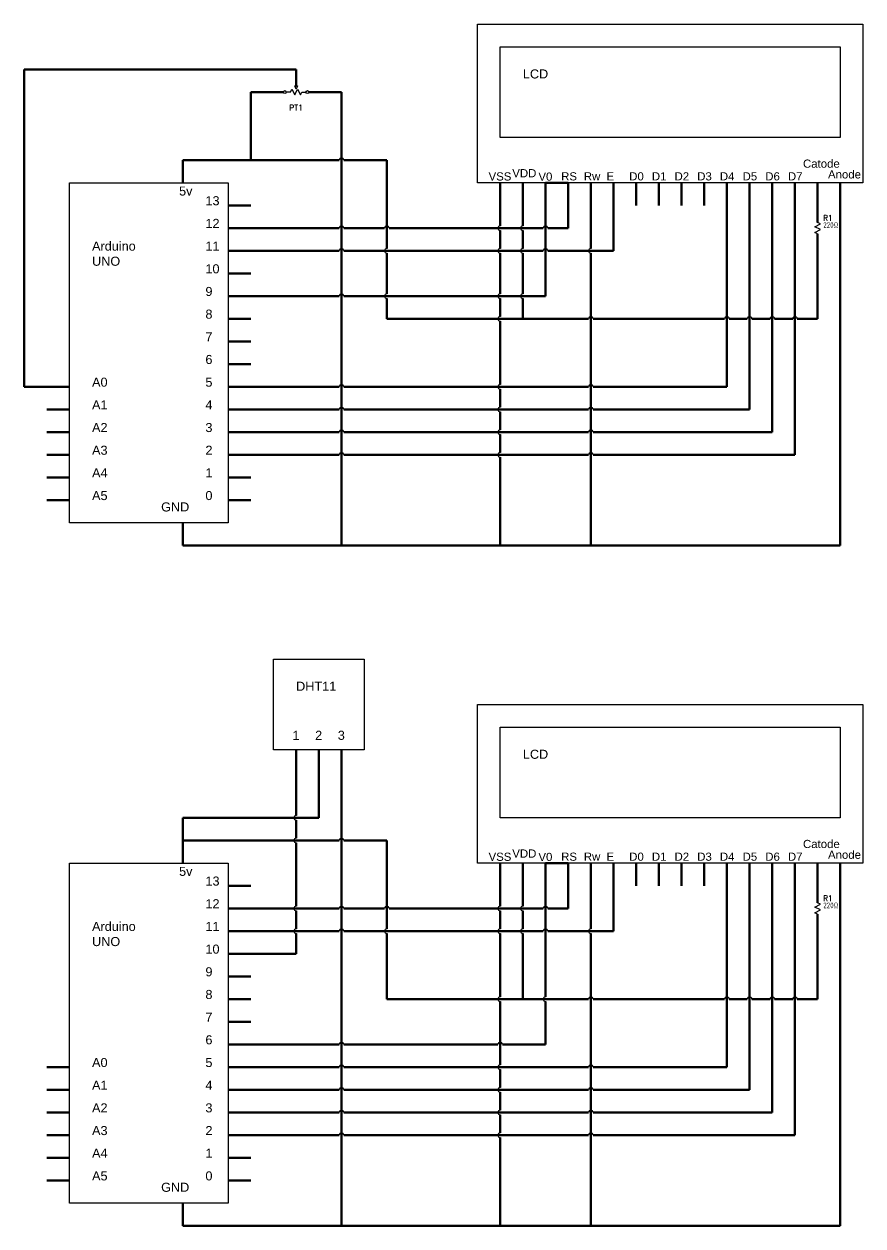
# Model space of a CAD drawing. Header units: inches. Extents: x -7.5 to 54, y 10 to 89.3.
# Drawn here: x 12.5 to 31, y 21.5 to 48 of the extents above; entities that cross this region are included whole.
import ezdxf
from ezdxf.enums import TextEntityAlignment as Align

# ---------------------------------------------------------------- set-up
doc = ezdxf.new("R2010")
doc.units = ezdxf.units.IN
doc.header["$MEASUREMENT"] = 0
for name, color, linetype in [('MISC', 7, 'Continuous'), ('SYMS', 7, 'Continuous'), ('TAGS', 150, 'Continuous'), ('WIRES', 7, 'Continuous')]:
    doc.layers.add(name, color=color, linetype=linetype)
doc.styles.get("Standard").update_dxf_attribs({"font": 'arial.ttf'})
doc.styles.add('WD', font='romans.shx')

# ---------------------------------------------------------------- blocks, each defined once
blk = doc.blocks.new('VRE1')
for p, q in [((-0.062, 0.031), (0.062, 0.094)), ((0.062, -0.031), (-0.062, 0.031)), ((0.062, 0.094), (0, 0.125)), ((-0.062, -0.094), (0.062, -0.031)), ((0, -0.125), (-0.062, -0.094))]:
    blk.add_line(p, q)
at = {"style": 'WD'}
for tag, p, width in [('INST', (0.219, 0.488), 0.7), ('TAG1', (0.127, 0.162), 0.9), ('LOC', (0.219, 0.318), 0.7), ('RATING1', (0.125, 0.006), 0.7), ('RATING2', (0.125, -0.151), 0.7), ('DESC1', (0.129, -0.307), 0.7), ('DESC2', (0.129, -0.463), 0.7)]:
    blk.add_attdef(tag, p, '', height=0.125, dxfattribs=dict(at, width=width))
at = {"linetype": 'Continuous', "style": 'WD', "flags": 8}
blk.add_attdef('TERM01', text='', height=0.125, dxfattribs=at).set_placement((-0.055, 0.144), align=Align.RIGHT)
at = {"style": 'WD', "flags": 9}
blk.add_attdef('FAMILY', (-0.184, 0.08), '', height=0.01, rotation=90, dxfattribs=at)
at = {"linetype": 'Continuous', "style": 'WD', "flags": 9}
for tag, p in [('CAT', (-0.139, 0.105)), ('MFG', (-0.12, 0.103)), ('ASSYCODE', (-0.094, 0.094))]:
    blk.add_attdef(tag, text='', height=0.01, rotation=90, dxfattribs=at).set_placement(p, align=Align.CENTER)
at = {"color": 7, "style": 'WD', "flags": 1}
for tag, p in [('X2TERM01', (0, 0.125)), ('X8TERM02', (0, -0.125))]:
    blk.add_attdef(tag, p, '', height=0.0125, dxfattribs=at)
at = {"linetype": 'Continuous', "style": 'WD', "flags": 8}
blk.add_attdef('TERM02', text='', height=0.125, dxfattribs=at).set_placement((-0.041, -0.151), align=Align.TOP_RIGHT)
blk = doc.blocks.new('HVR1TZR')
for p, q in [((-0.125, 0), (-0.217, 0)), ((-0.125, 0), (-0.094, 0.062)), ((-0.094, 0.062), (-0.031, -0.062)), ((0, 0.062), (-0.031, 0.141)), ((-0.031, 0.141), (0.031, 0.141)), ((-0.031, -0.062), (0.031, 0.062)), ((0.031, 0.141), (0, 0.062)), ((0.031, 0.062), (0.094, -0.062)), ((0.094, -0.062), (0.125, 0)), ((0.125, 0), (0.217, 0))]:
    blk.add_line(p, q)
for centre in [(-0.249, 0), (0.249, 0)]:
    blk.add_circle(centre, 0.0322)
at = {"style": 'WD', "width": 0.7}
for tag, p in [('INST', (-0.094, 0.263)), ('LOC', (-0.094, 0.094))]:
    blk.add_attdef(tag, text='', height=0.125, dxfattribs=at).set_placement(p, align=Align.RIGHT)
at = {"style": 'WD', "width": 0.9}
blk.add_attdef('RATING2', (0.062, 0.219), '', height=0.125, dxfattribs=at)
at = {"style": 'WD'}
for tag, p, height, flags in [('X4TERM01', (-0.281, 0), 0.0125, 1), ('X2TERM01', (-0.25, 0.031), 0.0125, 1), ('X2TERM03', (0, 0.141), 0.0125, 1), ('FAMILY', (0.205, 0.152), 0.01, 9), ('X2TERM02', (0.25, 0.031), 0.0125, 1), ('X1TERM02', (0.281, 0), 0.0125, 1), ('X8TERM01', (-0.25, -0.031), 0.0125, 1), ('X8TERM02', (0.25, -0.031), 0.0125, 1)]:
    blk.add_attdef(tag, p, '', height=height, dxfattribs=dict(at, flags=flags))
at = {"linetype": 'Continuous', "style": 'WD', "flags": 8}
blk.add_attdef('TERM03', (0.031, 0.062), '', height=0.125, dxfattribs=at)
at = {"linetype": 'Continuous', "style": 'WD', "flags": 9}
for tag, p in [('ASSYCODE', (0.219, 0.062)), ('MFG', (0.228, 0.089)), ('CAT', (0.23, 0.108))]:
    blk.add_attdef(tag, text='', height=0.01, dxfattribs=at).set_placement(p, align=Align.CENTER)
at = {"linetype": 'Continuous', "style": 'WD', "flags": 8}
blk.add_attdef('TERM01', text='', height=0.125, dxfattribs=at).set_placement((-0.344, -0.016), align=Align.TOP_RIGHT)
at = {"style": 'WD'}
for tag, width, p in [('RATING1', 0.9, (0, -0.25)), ('DESC1', 0.7, (0, -0.563)), ('DESC2', 0.7, (0, -0.719))]:
    blk.add_attdef(tag, text='', height=0.125, dxfattribs=dict(at, width=width)).set_placement(p, align=Align.CENTER)
at = {"linetype": 'Continuous', "style": 'WD', "flags": 8}
blk.add_attdef('TERM02', text='', height=0.125, dxfattribs=at).set_placement((0.344, -0.016), align=Align.TOP_LEFT)
at = {"style": 'WD'}
blk.add_attdef('TAG1', text='', height=0.125, dxfattribs=at).set_placement((0, -0.406), align=Align.CENTER)

msp = doc.modelspace()

# ---------------------------------------------------------------- linework, layer by layer
for points in [[(22.5, 44.5), (22.5, 48), (31, 48), (31, 44.5)], [(23, 45.5), (23, 47.5), (30.5, 47.5), (30.5, 45.5)], [(13.5, 44.5), (17, 44.5), (17, 37), (13.5, 37)], [(13.5, 44.5), (17, 44.5), (17, 37), (13.5, 37)], [(18, 34), (20, 34), (20, 32), (18, 32)], [(22.5, 29.5), (22.5, 33), (31, 33), (31, 29.5)], [(23, 30.5), (23, 32.5), (30.5, 32.5), (30.5, 30.5)], [(13.5, 29.5), (17, 29.5), (17, 22), (13.5, 22)], [(13.5, 29.5), (17, 29.5), (17, 22), (13.5, 22)]]:
    msp.add_lwpolyline(points, close=True)
at = {"layer": 'WIRES', "color": 4, "lineweight": 50}
for p, q in [((12.5, 40), (12.5, 47)), ((12.5, 47), (18.5, 47)), ((18.5, 47), (18.5, 46.641)), ((24.5, 44), (24.5, 44.5)), ((29.5, 44.5), (29.5, 44)), ((24.5, 43.5), (24.5, 44)), ((29.5, 38.5), (29.5, 44)), ((17, 43.5), (17.5, 43.5)), ((17.5, 43.5), (19.45, 43.5)), ((19.55, 43.5), (20.45, 43.5)), ((20.55, 43.5), (23.45, 43.5)), ((23, 43.5), (23.95, 43.5)), ((24.05, 43.5), (24.5, 43.5)), ((13, 40), (12.5, 40)), ((13.5, 40), (13, 40)), ((17, 38.5), (17.5, 38.5)), ((17.5, 38.5), (19.45, 38.5)), ((19.55, 38.5), (24.95, 38.5)), ((25.05, 38.5), (29.5, 38.5)), ((24.5, 29), (24.5, 29.5)), ((29.5, 29.5), (29.5, 29)), ((24.5, 28.5), (24.5, 29)), ((29.5, 23.5), (29.5, 29)), ((17, 28.5), (17.5, 28.5)), ((17.5, 28.5), (19.45, 28.5)), ((19.55, 28.5), (20.45, 28.5)), ((20.55, 28.5), (23.45, 28.5)), ((23, 28.5), (23.95, 28.5)), ((24.05, 28.5), (24.5, 28.5)), ((17, 23.5), (17.5, 23.5)), ((17.5, 23.5), (19.45, 23.5)), ((19.55, 23.5), (24.95, 23.5)), ((25.05, 23.5), (29.5, 23.5))]:
    msp.add_line(p, q, dxfattribs=at)
at = {"layer": 'WIRES', "color": 1, "lineweight": 50}
for p, q in [((17.5, 45), (17.5, 46.5)), ((17.5, 46.5), (18.219, 46.5)), ((16, 44.5), (16, 45)), ((16, 45), (19.45, 45)), ((19.55, 45), (20.5, 45)), ((20.5, 45), (20.5, 43.05)), ((23.5, 44), (23.5, 44.5)), ((30, 44.5), (30, 44)), ((23.5, 44), (23.5, 43.55)), ((30, 44), (30, 43.625)), ((23.5, 43.45), (23.5, 43.05)), ((30, 43.375), (30, 43)), ((20.5, 42.95), (20.5, 42.05)), ((23.5, 42.95), (23.5, 42.05)), ((30, 41.5), (30, 43)), ((20.5, 41.95), (20.5, 41.5)), ((23.5, 41.95), (23.5, 41.5)), ((20.5, 41.5), (24.95, 41.5)), ((25.05, 41.5), (27.95, 41.5)), ((28.05, 41.5), (28.45, 41.5)), ((28.55, 41.5), (28.95, 41.5)), ((29.05, 41.5), (29.45, 41.5)), ((29.55, 41.5), (30, 41.5)), ((19, 30.5), (19, 31.5)), ((16, 30), (16, 30.5)), ((16, 30.5), (19, 30.5)), ((16, 29.5), (16, 30)), ((16, 30), (19.45, 30)), ((19.55, 30), (20.5, 30)), ((20.5, 30), (20.5, 28.05)), ((23.5, 29), (23.5, 29.5)), ((30, 29.5), (30, 29)), ((23.5, 29), (23.5, 28.55)), ((30, 29), (30, 28.625)), ((23.5, 28.45), (23.5, 28.05)), ((30, 28.375), (30, 28)), ((20.5, 27.95), (20.5, 27.05)), ((23.5, 27.95), (23.5, 27.05)), ((30, 26.5), (30, 28)), ((20.5, 27.5), (20.5, 27)), ((23.5, 27.5), (23.5, 26.5)), ((20.5, 27), (20.5, 26.5)), ((20.5, 26.5), (24.95, 26.5)), ((25.05, 26.5), (27.95, 26.5)), ((28.05, 26.5), (28.45, 26.5)), ((29.05, 26.5), (29.45, 26.5)), ((29.55, 26.5), (30, 26.5)), ((28.55, 26.5), (28.95, 26.5))]:
    msp.add_line(p, q, dxfattribs=at)
at = {"layer": 'WIRES', "lineweight": 50}
for p, q in [((18.781, 46.5), (19.5, 46.5)), ((19.5, 44.5), (19.5, 46.5)), ((16, 44.5), (16, 45)), ((19.5, 40.5), (19.5, 44.5)), ((23, 44), (23, 44.5)), ((24, 44.5), (24.5, 44.5)), ((25, 44), (25, 44.5)), ((26, 44), (26, 44.5)), ((26.5, 44), (26.5, 44.5)), ((27, 44), (27, 44.5)), ((27.5, 44), (27.5, 44.5)), ((30.5, 44.5), (30.5, 44)), ((17, 44), (17.5, 44)), ((17, 44), (17.5, 44)), ((23, 44), (23, 43.55)), ((25, 44), (25, 43.05)), ((30.5, 44), (30.5, 36.5)), ((23, 43.45), (23, 43.05)), ((23, 42.95), (23, 42.05)), ((25, 42.95), (25, 36.5)), ((17, 42.5), (17.5, 42.5)), ((17, 42.5), (17.5, 42.5)), ((23, 41.95), (23, 41.55)), ((17, 41.5), (17.5, 41.5)), ((17, 41.5), (17.5, 41.5)), ((23, 41.45), (23, 40.05)), ((17, 41), (17.5, 41)), ((17, 41), (17.5, 41)), ((19.5, 40.719), (19.5, 36.5)), ((17, 40.5), (17.5, 40.5)), ((17, 40.5), (17.5, 40.5)), ((13, 40), (12.5, 40)), ((13.5, 40), (13, 40)), ((23, 39.95), (23, 39.55)), ((13.5, 39.5), (13, 39.5)), ((13.5, 39.5), (13, 39.5)), ((23, 39.45), (23, 39.05)), ((13.5, 39), (13, 39)), ((13.5, 39), (13, 39)), ((23, 38.95), (23, 38.55)), ((13.5, 38.5), (13, 38.5)), ((13.5, 38.5), (13, 38.5)), ((23, 38.45), (23, 36.5)), ((13.5, 38), (13, 38)), ((13.5, 38), (13, 38)), ((17, 38), (17.5, 38)), ((17, 38), (17.5, 38)), ((13.5, 37.5), (13, 37.5)), ((13.5, 37.5), (13, 37.5)), ((17, 37.5), (17.5, 37.5)), ((17, 37.5), (17.5, 37.5)), ((16, 37), (16, 36.5)), ((16, 37), (16, 36.5)), ((19.5, 36.5), (16, 36.5)), ((19.5, 36.5), (20.5, 36.5)), ((25, 36.5), (20.05, 36.5)), ((30.5, 36.5), (25, 36.5)), ((18.5, 32), (18.5, 31.5)), ((19, 32), (19, 31.5)), ((19.5, 32), (19.5, 31.5)), ((19.5, 31), (19.5, 31.5)), ((19.5, 31), (19.5, 30.5)), ((19.5, 29.5), (19.5, 30.875)), ((16, 29.5), (16, 30)), ((19.5, 25.5), (19.5, 29.5)), ((23, 29), (23, 29.5)), ((24, 29.5), (24.5, 29.5)), ((25, 29), (25, 29.5)), ((26, 29), (26, 29.5)), ((26.5, 29), (26.5, 29.5)), ((27, 29), (27, 29.5)), ((27.5, 29), (27.5, 29.5)), ((30.5, 29.5), (30.5, 29)), ((17, 29), (17.5, 29)), ((17, 29), (17.5, 29)), ((23, 29), (23, 28.55)), ((25, 29), (25, 28.05)), ((30.5, 29), (30.5, 21.5)), ((23, 28.45), (23, 28.05)), ((23, 27.95), (23, 27.05)), ((25, 27.95), (25, 21.5)), ((23, 26.95), (23, 27.5)), ((17, 27), (17.5, 27)), ((23, 26.95), (23, 26.55)), ((17, 26.5), (17.5, 26.5)), ((17, 26.5), (17.5, 26.5)), ((23, 26.45), (23, 25.05)), ((17, 26), (17.5, 26)), ((17, 26), (17.5, 26)), ((19.5, 25.719), (19.5, 21.5)), ((13.5, 25), (13, 25)), ((13.5, 25), (13, 25)), ((23, 24.95), (23, 24.55)), ((13.5, 24.5), (13, 24.5)), ((13.5, 24.5), (13, 24.5)), ((23, 24.45), (23, 24.05)), ((13.5, 24), (13, 24)), ((13.5, 24), (13, 24)), ((23, 23.95), (23, 23.55)), ((13.5, 23.5), (13, 23.5)), ((13.5, 23.5), (13, 23.5)), ((23, 23.45), (23, 21.5)), ((13.5, 23), (13, 23)), ((13.5, 23), (13, 23)), ((17, 23), (17.5, 23)), ((17, 23), (17.5, 23)), ((13.5, 22.5), (13, 22.5)), ((13.5, 22.5), (13, 22.5)), ((17, 22.5), (17.5, 22.5)), ((17, 22.5), (17.5, 22.5)), ((16, 22), (16, 21.5)), ((16, 22), (16, 21.5)), ((19.5, 21.5), (16, 21.5)), ((19.5, 21.5), (20.5, 21.5)), ((25, 21.5), (20.05, 21.5)), ((30.5, 21.5), (25, 21.5))]:
    msp.add_line(p, q, dxfattribs=at)
at = {"layer": 'WIRES', "color": 3, "lineweight": 50}
for p, q in [((24, 44), (24, 44.5)), ((29, 44.5), (29, 44)), ((24, 44), (24, 42)), ((29, 39), (29, 44)), ((17, 42), (17.5, 42)), ((19.45, 42), (17.5, 42)), ((24, 42), (19.55, 42)), ((17, 39), (17.5, 39)), ((17.5, 39), (19.45, 39)), ((19.55, 39), (24.95, 39)), ((25.05, 39), (29, 39)), ((18.5, 31), (18.5, 31.5)), ((18.5, 31), (18.5, 30.55)), ((18.5, 30.45), (18.5, 30.05)), ((18.5, 29.95), (18.5, 28.55)), ((24, 29), (24, 29.5)), ((29, 29.5), (29, 29)), ((24, 29), (24, 27)), ((29, 24), (29, 29)), ((18.5, 28.45), (18.5, 28.05)), ((18.5, 27.95), (18.5, 27.5)), ((17, 27.5), (17.5, 27.5)), ((18.5, 27.5), (17.5, 27.5)), ((24, 26.55), (24, 27)), ((24, 25.5), (24, 26.45)), ((17, 25.5), (17.5, 25.5)), ((17.5, 25.5), (19.45, 25.5)), ((19.55, 25.5), (22.95, 25.5)), ((23.05, 25.5), (24, 25.5)), ((17, 24), (17.5, 24)), ((17.5, 24), (19.45, 24)), ((19.55, 24), (24.95, 24)), ((25.05, 24), (29, 24))]:
    msp.add_line(p, q, dxfattribs=at)
at = {"layer": 'WIRES', "color": 5, "lineweight": 50}
for p, q in [((25.5, 44), (25.5, 44.5)), ((25.5, 43), (25.5, 44)), ((17, 43), (17.5, 43)), ((17.5, 43), (19.45, 43)), ((19.55, 43), (23.95, 43)), ((24.05, 43), (25.5, 43)), ((25.5, 29), (25.5, 29.5)), ((25.5, 28), (25.5, 29)), ((17, 28), (17.5, 28)), ((17.5, 28), (19.45, 28)), ((19.55, 28), (23.95, 28)), ((24.05, 28), (25.5, 28))]:
    msp.add_line(p, q, dxfattribs=at)
at = {"layer": 'WIRES', "color": 2, "lineweight": 50}
for p, q in [((28, 44), (28, 44.5)), ((28, 40), (28, 44)), ((17, 40), (17.5, 40)), ((17.5, 40), (19.45, 40)), ((19.55, 40), (24.95, 40)), ((25.05, 40), (28, 40)), ((28, 29), (28, 29.5)), ((28, 25), (28, 29)), ((17, 25), (17.5, 25)), ((17.5, 25), (19.45, 25)), ((19.55, 25), (24.95, 25)), ((25.05, 25), (28, 25))]:
    msp.add_line(p, q, dxfattribs=at)
at = {"layer": 'WIRES', "color": 30, "lineweight": 50, "true_color": 0xf26722}
for p, q in [((28.5, 44), (28.5, 44.5)), ((28.5, 39.5), (28.5, 44)), ((17, 39.5), (17.5, 39.5)), ((17.5, 39.5), (19.45, 39.5)), ((19.55, 39.5), (24.95, 39.5)), ((25.05, 39.5), (28.5, 39.5)), ((28.5, 29), (28.5, 29.5)), ((28.5, 24.5), (28.5, 29)), ((17, 24.5), (17.5, 24.5)), ((17.5, 24.5), (19.45, 24.5)), ((19.55, 24.5), (24.95, 24.5)), ((25.05, 24.5), (28.5, 24.5))]:
    msp.add_line(p, q, dxfattribs=at)
at = {"layer": 'WIRES', "color": 1}
for centre, start, end in [((19.5, 45), 0, 180), ((23.5, 43.5), 90, 270), ((20.5, 43), 90, 270), ((23.5, 43), 90, 270), ((20.5, 42), 90, 270), ((23.5, 42), 90, 270), ((25, 41.5), 0, 180), ((28, 41.5), 0, 180), ((28.5, 41.5), 0, 180), ((29, 41.5), 0, 180), ((29.5, 41.5), 0, 180), ((19.5, 30), 0, 180), ((23.5, 28.5), 90, 270), ((20.5, 28), 90, 270), ((23.5, 28), 90, 270), ((25, 26.5), 0, 180), ((28, 26.5), 0, 180), ((28.5, 26.5), 0, 180), ((29, 26.5), 0, 180), ((29.5, 26.5), 0, 180)]:
    msp.add_arc(centre, 0.05, start, end, dxfattribs=at)
at = {"layer": 'WIRES', "color": 4}
for centre in [(19.5, 43.5), (20.5, 43.5), (24, 43.5), (19.5, 38.5), (25, 38.5), (19.5, 28.5), (20.5, 28.5), (24, 28.5), (19.5, 23.5), (25, 23.5)]:
    msp.add_arc(centre, 0.05, 0, 180, dxfattribs=at)
at = {"layer": 'WIRES'}
for centre in [(23, 43.5), (23, 43), (25, 43), (23, 42), (23, 41.5), (23, 40), (23, 39.5), (23, 39), (23, 38.5), (23, 28.5), (23, 28), (25, 28), (23, 26.5), (23, 25), (23, 24.5), (23, 24), (23, 23.5)]:
    msp.add_arc(centre, 0.05, 90, 270, dxfattribs=at)
at = {"layer": 'WIRES', "color": 5}
for centre in [(19.5, 43), (24, 43), (19.5, 28), (24, 28)]:
    msp.add_arc(centre, 0.05, 0, 180, dxfattribs=at)
at = {"layer": 'WIRES', "color": 3}
for centre, start, end in [((19.5, 42), 0, 180), ((19.5, 39), 0, 180), ((25, 39), 0, 180), ((18.5, 30.5), 90, 270), ((18.5, 30), 90, 270), ((18.5, 28.5), 90, 270), ((18.5, 28), 90, 270), ((24, 26.5), 90, 270), ((19.5, 25.5), 0, 180), ((23, 25.5), 0, 180), ((19.5, 24), 0, 180), ((25, 24), 0, 180)]:
    msp.add_arc(centre, 0.05, start, end, dxfattribs=at)
at = {"layer": 'WIRES', "color": 2}
for centre in [(19.5, 40), (25, 40), (19.5, 25), (25, 25)]:
    msp.add_arc(centre, 0.05, 0, 180, dxfattribs=at)
at = {"layer": 'WIRES', "color": 30, "true_color": 0xf26722}
for centre in [(19.5, 39.5), (25, 39.5), (19.5, 24.5), (25, 24.5)]:
    msp.add_arc(centre, 0.05, 0, 180, dxfattribs=at)

# ---------------------------------------------------------------- block references
at = {"layer": 'SYMS'}
ref = msp.add_blockref('HVR1TZR', (18.5, 46.5), dxfattribs=at)
ref.add_attrib('TAG1', 'PT1', dxfattribs={"layer": 'TAGS', "height": 0.125, "style": 'WD'}).set_placement((18.5, 46.094), align=Align.CENTER)
ref = msp.add_blockref('VRE1', (30, 43.5), dxfattribs=at)
ref.add_attrib('RATING1', '220Ω', (30.125, 43.506), dxfattribs={"layer": 'MISC', "height": 0.125, "style": 'WD', "width": 0.7})
ref.add_attrib('TAG1', 'R1', (30.127, 43.662), dxfattribs={"layer": 'TAGS', "height": 0.125, "style": 'WD', "width": 0.9})
ref = msp.add_blockref('VRE1', (30, 28.5), dxfattribs=at)
ref.add_attrib('RATING1', '220Ω', (30.125, 28.506), dxfattribs={"layer": 'MISC', "height": 0.125, "style": 'WD', "width": 0.7})
ref.add_attrib('TAG1', 'R1', (30.127, 28.662), dxfattribs={"layer": 'TAGS', "height": 0.125, "style": 'WD', "width": 0.9})

# ---------------------------------------------------------------- texts
at = {"attachment_point": 1}
for s, insert, char_height in [('{\\C256;\\c0;LCD}', (23.5, 47), 0.2), ('{\\C256;\\c0;VDD}', (23.267, 44.801), 0.18), ('{\\C256;\\c0;Catode}', (29.678, 45.012), 0.18), ('{\\C256;\\c0;VSS}', (22.744, 44.73), 0.18), ('{\\C256;\\c0;V0}', (23.843, 44.726), 0.18), ('{\\C256;\\c0;RS}', (24.345, 44.732), 0.18), ('{\\C256;\\c0;Rw}', (24.845, 44.732), 0.18), ('{\\C256;\\c0;E}', (25.345, 44.732), 0.18), ('{\\C256;\\c0;D0}', (25.845, 44.732), 0.18), ('{\\C256;\\c0;D1}', (26.345, 44.732), 0.18), ('{\\C256;\\c0;D2}', (26.845, 44.732), 0.18), ('{\\C256;\\c0;D3}', (27.345, 44.732), 0.18), ('{\\C256;\\c0;D4}', (27.845, 44.732), 0.18), ('{\\C256;\\c0;D5}', (28.345, 44.732), 0.18), ('{\\C256;\\c0;D6}', (28.845, 44.732), 0.18), ('{\\C256;\\c0;D7}', (29.345, 44.732), 0.18), ('{\\C256;\\c0;Anode}', (30.229, 44.775), 0.18), ('{\\C256;\\c0;5v}', (15.919, 44.418), 0.2), ('{\\C256;\\c0;5v}', (15.919, 44.418), 0.2), ('{\\C256;\\c0;13}', (16.5, 44.204), 0.2), ('{\\C256;\\c0;13}', (16.5, 44.204), 0.2), ('{\\C256;\\c0;12}', (16.5, 43.704), 0.2), ('{\\C256;\\c0;12}', (16.5, 43.704), 0.2), ('{\\C256;\\c0;Arduino UNO}', (14, 43.204), 0.2), ('{\\C256;\\c0;Arduino UNO}', (14, 43.204), 0.2), ('{\\C256;\\c0;11}', (16.5, 43.204), 0.2), ('{\\C256;\\c0;11}', (16.5, 43.204), 0.2), ('{\\C256;\\c0;10}', (16.5, 42.704), 0.2), ('{\\C256;\\c0;10}', (16.5, 42.704), 0.2), ('{\\C256;\\c0;9}', (16.5, 42.204), 0.2), ('{\\C256;\\c0;9}', (16.5, 42.204), 0.2), ('{\\C256;\\c0;8}', (16.5, 41.704), 0.2), ('{\\C256;\\c0;8}', (16.5, 41.704), 0.2), ('{\\C256;\\c0;7}', (16.5, 41.204), 0.2), ('{\\C256;\\c0;7}', (16.5, 41.204), 0.2), ('{\\C256;\\c0;6}', (16.5, 40.704), 0.2), ('{\\C256;\\c0;6}', (16.5, 40.704), 0.2), ('{\\C256;\\c0;A0}', (14, 40.204), 0.2), ('{\\C256;\\c0;A0}', (14, 40.204), 0.2), ('{\\C256;\\c0;5}', (16.5, 40.204), 0.2), ('{\\C256;\\c0;5}', (16.5, 40.204), 0.2), ('{\\C256;\\c0;A1}', (14, 39.704), 0.2), ('{\\C256;\\c0;A1}', (14, 39.704), 0.2), ('{\\C256;\\c0;4}', (16.5, 39.704), 0.2), ('{\\C256;\\c0;4}', (16.5, 39.704), 0.2), ('{\\C256;\\c0;A2}', (14, 39.204), 0.2), ('{\\C256;\\c0;A2}', (14, 39.204), 0.2), ('{\\C256;\\c0;3}', (16.5, 39.204), 0.2), ('{\\C256;\\c0;3}', (16.5, 39.204), 0.2), ('{\\C256;\\c0;A3}', (14, 38.704), 0.2), ('{\\C256;\\c0;A3}', (14, 38.704), 0.2), ('{\\C256;\\c0;2}', (16.5, 38.704), 0.2), ('{\\C256;\\c0;2}', (16.5, 38.704), 0.2), ('{\\C256;\\c0;A4}', (14, 38.204), 0.2), ('{\\C256;\\c0;A4}', (14, 38.204), 0.2), ('{\\C256;\\c0;1}', (16.5, 38.204), 0.2), ('{\\C256;\\c0;1}', (16.5, 38.204), 0.2), ('{\\C256;\\c0;A5}', (14, 37.704), 0.2), ('{\\C256;\\c0;A5}', (14, 37.704), 0.2), ('{\\C256;\\c0;0}', (16.5, 37.704), 0.2), ('{\\C256;\\c0;0}', (16.5, 37.704), 0.2), ('{\\C256;\\c0;GND}', (15.523, 37.453), 0.2), ('{\\C256;\\c0;GND}', (15.523, 37.453), 0.2), ('{\\C256;\\c0;DHT11}', (18.5, 33.5), 0.2), ('{\\C256;\\c0;1}', (18.419, 32.418), 0.2), ('{\\C256;\\c0;2}', (18.919, 32.418), 0.2), ('{\\C256;\\c0;3}', (19.419, 32.418), 0.2), ('{\\C256;\\c0;LCD}', (23.5, 32), 0.2), ('{\\C256;\\c0;Catode}', (29.678, 30.012), 0.18), ('{\\C256;\\c0;VSS}', (22.744, 29.73), 0.18), ('{\\C256;\\c0;VDD}', (23.267, 29.801), 0.18), ('{\\C256;\\c0;V0}', (23.843, 29.726), 0.18), ('{\\C256;\\c0;RS}', (24.345, 29.732), 0.18), ('{\\C256;\\c0;Rw}', (24.845, 29.732), 0.18), ('{\\C256;\\c0;E}', (25.345, 29.732), 0.18), ('{\\C256;\\c0;D0}', (25.845, 29.732), 0.18), ('{\\C256;\\c0;D1}', (26.345, 29.732), 0.18), ('{\\C256;\\c0;D2}', (26.845, 29.732), 0.18), ('{\\C256;\\c0;D3}', (27.345, 29.732), 0.18), ('{\\C256;\\c0;D4}', (27.845, 29.732), 0.18), ('{\\C256;\\c0;D5}', (28.345, 29.732), 0.18), ('{\\C256;\\c0;D6}', (28.845, 29.732), 0.18), ('{\\C256;\\c0;D7}', (29.345, 29.732), 0.18), ('{\\C256;\\c0;Anode}', (30.229, 29.775), 0.18), ('{\\C256;\\c0;5v}', (15.919, 29.418), 0.2), ('{\\C256;\\c0;5v}', (15.919, 29.418), 0.2), ('{\\C256;\\c0;13}', (16.5, 29.204), 0.2), ('{\\C256;\\c0;13}', (16.5, 29.204), 0.2), ('{\\C256;\\c0;12}', (16.5, 28.704), 0.2), ('{\\C256;\\c0;12}', (16.5, 28.704), 0.2), ('{\\C256;\\c0;Arduino UNO}', (14, 28.204), 0.2), ('{\\C256;\\c0;Arduino UNO}', (14, 28.204), 0.2), ('{\\C256;\\c0;11}', (16.5, 28.204), 0.2), ('{\\C256;\\c0;11}', (16.5, 28.204), 0.2), ('{\\C256;\\c0;10}', (16.5, 27.704), 0.2), ('{\\C256;\\c0;10}', (16.5, 27.704), 0.2), ('{\\C256;\\c0;9}', (16.5, 27.204), 0.2), ('{\\C256;\\c0;9}', (16.5, 27.204), 0.2), ('{\\C256;\\c0;8}', (16.5, 26.704), 0.2), ('{\\C256;\\c0;8}', (16.5, 26.704), 0.2), ('{\\C256;\\c0;7}', (16.5, 26.204), 0.2), ('{\\C256;\\c0;7}', (16.5, 26.204), 0.2), ('{\\C256;\\c0;6}', (16.5, 25.704), 0.2), ('{\\C256;\\c0;6}', (16.5, 25.704), 0.2), ('{\\C256;\\c0;A0}', (14, 25.204), 0.2), ('{\\C256;\\c0;A0}', (14, 25.204), 0.2), ('{\\C256;\\c0;5}', (16.5, 25.204), 0.2), ('{\\C256;\\c0;5}', (16.5, 25.204), 0.2), ('{\\C256;\\c0;A1}', (14, 24.704), 0.2), ('{\\C256;\\c0;A1}', (14, 24.704), 0.2), ('{\\C256;\\c0;4}', (16.5, 24.704), 0.2), ('{\\C256;\\c0;4}', (16.5, 24.704), 0.2), ('{\\C256;\\c0;A2}', (14, 24.204), 0.2), ('{\\C256;\\c0;A2}', (14, 24.204), 0.2), ('{\\C256;\\c0;3}', (16.5, 24.204), 0.2), ('{\\C256;\\c0;3}', (16.5, 24.204), 0.2), ('{\\C256;\\c0;A3}', (14, 23.704), 0.2), ('{\\C256;\\c0;A3}', (14, 23.704), 0.2), ('{\\C256;\\c0;2}', (16.5, 23.704), 0.2), ('{\\C256;\\c0;2}', (16.5, 23.704), 0.2), ('{\\C256;\\c0;A4}', (14, 23.204), 0.2), ('{\\C256;\\c0;A4}', (14, 23.204), 0.2), ('{\\C256;\\c0;1}', (16.5, 23.204), 0.2), ('{\\C256;\\c0;1}', (16.5, 23.204), 0.2), ('{\\C256;\\c0;A5}', (14, 22.704), 0.2), ('{\\C256;\\c0;A5}', (14, 22.704), 0.2), ('{\\C256;\\c0;0}', (16.5, 22.704), 0.2), ('{\\C256;\\c0;0}', (16.5, 22.704), 0.2), ('{\\C256;\\c0;GND}', (15.523, 22.453), 0.2), ('{\\C256;\\c0;GND}', (15.523, 22.453), 0.2)]:
    msp.add_mtext_dynamic_manual_height_columns(s, width=0.48887, gutter_width=1, heights=[0], dxfattribs=dict(at, insert=insert, char_height=char_height))

doc.saveas('drawing.dxf')
